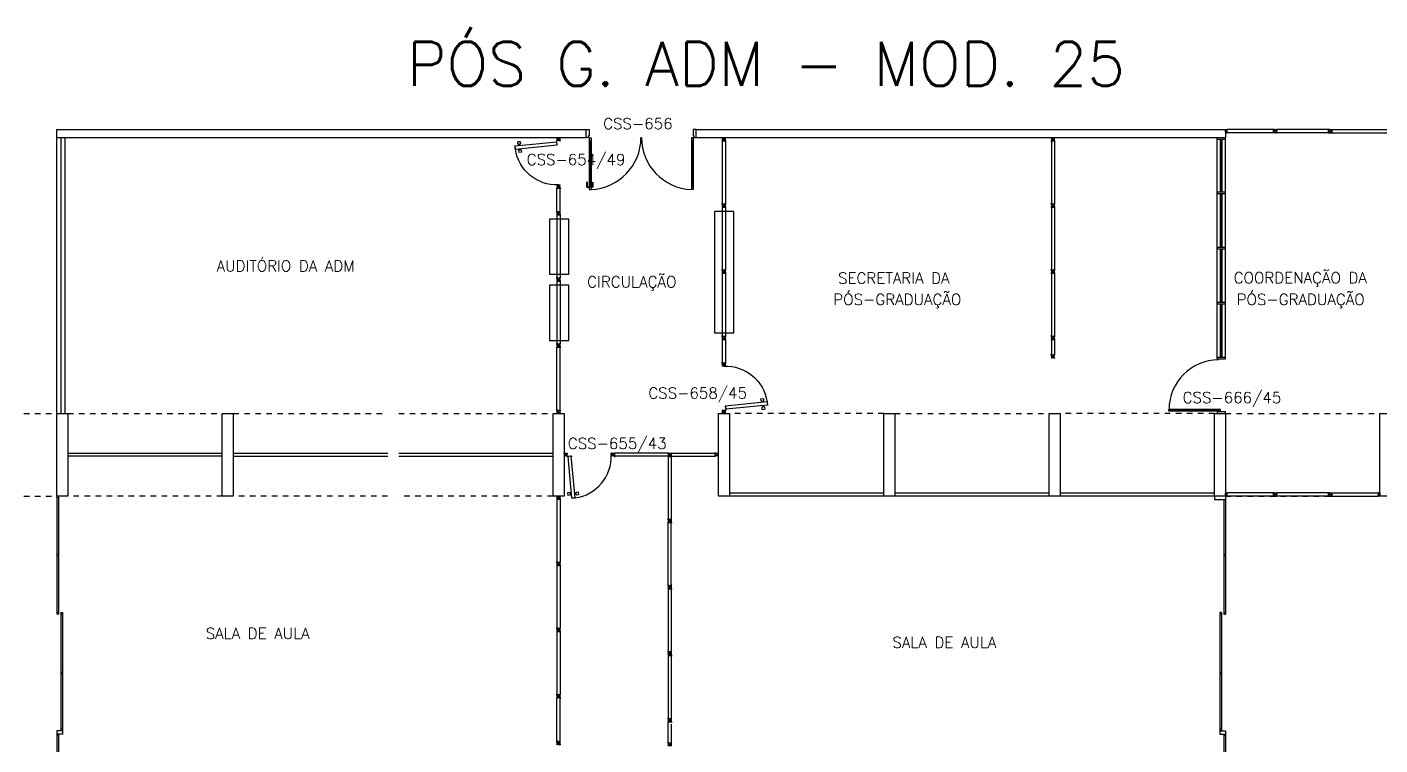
# Model space of a CAD drawing. Extents: x 0 to 244, y -71 to 76.
# Drawn here: x 176.43 to 200.98, y -15.75 to -2.73 of the extents above; entities that cross this region are included whole.
import ezdxf

# ---------------------------------------------------------------- set-up
doc = ezdxf.new("R2010")
doc.units = 0
doc.header["$LTSCALE"] = 0.01
doc.header["$MEASUREMENT"] = 0
doc.linetypes.add('HIDDEN2', pattern=[0.1875, 0.125, -0.0625])
doc.layers.get('0').update_dxf_attribs({"linetype": 'CONTINUOUS'})
for name, color, linetype in [('ALV', 2, 'CONTINUOUS'), ('DIV', 2, 'CONTINUOUS'), ('ESQ', 1, 'CONTINUOUS'), ('ESTR', 3, 'CONTINUOUS'), ('PROJ', 1, 'HIDDEN2'), ('TEXTO', 2, 'CONTINUOUS'), ('TEXTO-ENDEREÇO', 2, 'CONTINUOUS'), ('USO', 2, 'CONTINUOUS')]:
    doc.layers.add(name, color=color, linetype=linetype)
doc.layers.get('0').freeze()
doc.styles.add('1', font='romans.shx')
doc.styles.add('UNB-100', font='simplex.shx', dxfattribs={"height": 0.2})
doc.styles.add('UNB-100-1', font='simplex.shx', dxfattribs={"height": 0.2})

# ---------------------------------------------------------------- blocks, each defined once
blk = doc.blocks.new('PILAR-SSN')
blk.add_lwpolyline([(0.197, -26.452), (0.197, -27.952), (-0.003, -27.952), (-0.003, -26.452)], close=True)
blk = doc.blocks.new('MTDIV-SSN')
for p, q in [((-0.0185, 0.0285), (-0.0285, 0.0285)), ((-0.0285, 0.0185), (-0.0285, 0.0285)), ((-0.0265, 0.0185), (-0.0285, 0.0185)), ((-0.0265, 0.0185), (-0.0265, 0.0265)), ((-0.0235, 0.0265), (-0.0265, 0.0265)), ((-0.0235, 0.0215), (-0.0235, 0.0265)), ((-0.0235, -0.0265), (-0.0235, 0.0265)), ((-0.0215, 0.0215), (-0.0235, 0.0215)), ((-0.0215, 0.0265), (-0.0215, 0.0235)), ((-0.0185, 0.0265), (-0.0215, 0.0265)), ((0.0215, 0.0235), (-0.0215, 0.0235)), ((-0.0215, 0.0215), (-0.0215, -0.0215)), ((0.0195, 0.0215), (-0.0195, 0.0215)), ((-0.0195, 0.0215), (-0.0195, -0.0195)), ((-0.0185, 0.0285), (-0.0185, 0.0265)), ((-0.0049, 0), (0.0049, 0)), ((0, 0.0049), (0, -0.0049)), ((0.0185, 0.0265), (0.0185, 0.0285)), ((0.0185, 0.0285), (0.0285, 0.0285)), ((0.0185, 0.0265), (0.0215, 0.0265)), ((0.0195, 0.0215), (0.0195, -0.0195)), ((0.0215, 0.0265), (0.0215, 0.0235)), ((0.0235, 0.0215), (0.0215, 0.0215)), ((0.0215, 0.0215), (0.0215, -0.0215)), ((0.0235, 0.0215), (0.0235, 0.0265)), ((0.0235, 0.0265), (0.0265, 0.0265)), ((0.0235, 0.0265), (0.0235, -0.0265)), ((0.0265, 0.0265), (0.0265, 0.0185)), ((0.0265, 0.0185), (0.0285, 0.0185)), ((0.0285, 0.0185), (0.0285, 0.0285)), ((-0.0285, -0.0185), (-0.0285, -0.0285)), ((-0.0265, -0.0185), (-0.0285, -0.0185)), ((-0.0185, -0.0285), (-0.0285, -0.0285)), ((-0.0265, -0.0265), (-0.0265, -0.0185)), ((-0.0235, -0.0265), (-0.0265, -0.0265)), ((-0.0235, -0.0215), (-0.0235, -0.0265)), ((-0.0075, -0.0215), (-0.0235, -0.0215)), ((-0.0215, -0.0265), (-0.0215, -0.0235)), ((0.0215, -0.0235), (-0.0215, -0.0235)), ((-0.0185, -0.0265), (-0.0215, -0.0265)), ((-0.0095, -0.0195), (-0.0195, -0.0195)), ((-0.0185, -0.0285), (-0.0185, -0.0265)), ((-0.0095, -0.0195), (-0.0095, -0.0115)), ((-0.0075, -0.0115), (-0.0095, -0.0115)), ((-0.0075, -0.0215), (-0.0075, -0.0115)), ((-0.0055, -0.0135), (-0.0075, -0.0135)), ((-0.0055, -0.0215), (-0.0055, -0.0135)), ((0.0055, -0.0215), (-0.0055, -0.0215)), ((0.0055, -0.0215), (0.0055, -0.0135)), ((0.0075, -0.0135), (0.0055, -0.0135)), ((0.0075, -0.0215), (0.0075, -0.0115)), ((0.0095, -0.0115), (0.0075, -0.0115)), ((0.0235, -0.0215), (0.0075, -0.0215)), ((0.0095, -0.0195), (0.0095, -0.0115)), ((0.0195, -0.0195), (0.0095, -0.0195)), ((0.0185, -0.0265), (0.0185, -0.0285)), ((0.0185, -0.0265), (0.0215, -0.0265)), ((0.0185, -0.0285), (0.0285, -0.0285)), ((0.0215, -0.0265), (0.0215, -0.0235)), ((0.0235, -0.0215), (0.0235, -0.0265)), ((0.0235, -0.0265), (0.0265, -0.0265)), ((0.0265, -0.0185), (0.0265, -0.0265)), ((0.0265, -0.0185), (0.0285, -0.0185)), ((0.0285, -0.0185), (0.0285, -0.0285))]:
    blk.add_line(p, q)
blk = doc.blocks.new('DIV12-SSN')
for p, q in [((-0.005, 0), (0.005, 0)), ((0, -0.005), (0, 0.005)), ((0.024, 0.019), (0.028, 0.019)), ((0.024, 0.019), (0.024, 0.017)), ((0.024, 0.017), (0.028, 0.017)), ((0.028, 0.03), (0.043, 0.03)), ((0.028, 0.019), (0.028, 0.03)), ((0.028, -0.017), (0.028, 0.017)), ((0.03, 0.028), (1.169, 0.028)), ((0.03, -0.029), (0.03, 0.028)), ((0.043, 0.03), (0.043, 0.028)), ((1.157, 0.03), (1.157, 0.028)), ((1.171, 0.03), (1.157, 0.03)), ((1.169, -0.029), (1.169, 0.028)), ((1.171, 0.019), (1.171, 0.03)), ((1.176, 0.019), (1.171, 0.019)), ((1.176, 0.017), (1.171, 0.017)), ((1.171, -0.017), (1.171, 0.017)), ((1.176, 0.019), (1.176, 0.017)), ((1.195, 0), (1.205, 0)), ((1.2, -0.005), (1.2, 0.005)), ((0.024, -0.017), (0.028, -0.017)), ((0.024, -0.017), (0.024, -0.019)), ((0.024, -0.019), (0.028, -0.019)), ((0.028, -0.031), (0.028, -0.019)), ((0.028, -0.031), (0.043, -0.031)), ((0.03, -0.029), (1.169, -0.029)), ((0.043, -0.029), (0.043, -0.031)), ((1.157, -0.029), (1.157, -0.031)), ((1.171, -0.031), (1.157, -0.031)), ((1.176, -0.017), (1.171, -0.017)), ((1.176, -0.019), (1.171, -0.019)), ((1.171, -0.031), (1.171, -0.019)), ((1.176, -0.017), (1.176, -0.019))]:
    blk.add_line(p, q)
blk = doc.blocks.new('PLXD-SSN')
at = {"color": 2}
for p, q in [((-0.172, 0.786), (-0.161, 0.787)), ((-0.172, 0.786), (-0.171, 0.772)), ((-0.169, 0.772), (-0.171, 0.772)), ((-0.17, 0.784), (-0.114, 0.789)), ((-0.17, 0.784), (-0.103, 0.028)), ((-0.159, 0.792), (-0.161, 0.792)), ((-0.161, 0.792), (-0.161, 0.787)), ((-0.159, 0.792), (-0.159, 0.787)), ((-0.159, 0.787), (-0.126, 0.79)), ((-0.124, 0.795), (-0.126, 0.795)), ((-0.126, 0.795), (-0.126, 0.79)), ((-0.124, 0.795), (-0.124, 0.79)), ((-0.124, 0.79), (-0.112, 0.791)), ((-0.114, 0.789), (-0.046, 0.033)), ((-0.112, 0.791), (-0.11, 0.777)), ((-0.11, 0.777), (-0.112, 0.777)), ((-0.08, 0.737), (-0.041, 0.74)), ((-0.079, 0.722), (-0.08, 0.737)), ((-0.036, 0.691), (-0.041, 0.74)), ((-0.194, 0.727), (-0.233, 0.723)), ((-0.229, 0.673), (-0.233, 0.723)), ((-0.189, 0.677), (-0.229, 0.673)), ((-0.192, 0.712), (-0.194, 0.727)), ((-0.164, 0.714), (-0.192, 0.712)), ((-0.162, 0.694), (-0.19, 0.692)), ((-0.189, 0.677), (-0.19, 0.692)), ((-0.107, 0.719), (-0.079, 0.722)), ((-0.106, 0.7), (-0.077, 0.702)), ((-0.076, 0.687), (-0.077, 0.702)), ((-0.076, 0.687), (-0.036, 0.691)), ((-0.105, 0.026), (-0.106, 0.04)), ((-0.104, 0.04), (-0.106, 0.04)), ((-0.105, 0.026), (-0.093, 0.027)), ((-0.103, 0.028), (-0.046, 0.033)), ((-0.092, 0.022), (-0.093, 0.027)), ((-0.09, 0.022), (-0.092, 0.022)), ((-0.091, 0.027), (-0.058, 0.03)), ((-0.09, 0.022), (-0.091, 0.027)), ((-0.057, 0.025), (-0.058, 0.03)), ((-0.055, 0.025), (-0.057, 0.025)), ((-0.056, 0.03), (-0.044, 0.031)), ((-0.055, 0.025), (-0.056, 0.03)), ((-0.045, 0.045), (-0.047, 0.045)), ((-0.044, 0.031), (-0.045, 0.045))]:
    blk.add_line(p, q, dxfattribs=at)
for p, q in [((-0.008, 0), (0.006, 0)), ((0, 0.007), (0, -0.006))]:
    blk.add_line(p, q)
at = {"color": 1}
blk.add_arc((-0.064, 0.029), 0.764, 98.125, 182.1419, dxfattribs=at)
blk = doc.blocks.new('PLXE-SSN')
for p, q in [((0.043, 0.69), (0.048, 0.74)), ((0.121, 0.788), (0.047, 0.032)), ((0.087, 0.736), (0.048, 0.74)), ((0.178, 0.782), (0.103, 0.027)), ((0.119, 0.79), (0.118, 0.776)), ((0.118, 0.776), (0.12, 0.776)), ((0.131, 0.789), (0.119, 0.79)), ((0.178, 0.782), (0.121, 0.788)), ((0.131, 0.794), (0.133, 0.794)), ((0.131, 0.794), (0.131, 0.789)), ((0.133, 0.794), (0.133, 0.789)), ((0.166, 0.786), (0.133, 0.789)), ((0.166, 0.791), (0.168, 0.79)), ((0.166, 0.791), (0.166, 0.786)), ((0.168, 0.79), (0.168, 0.785)), ((0.18, 0.784), (0.168, 0.785)), ((0.176, 0.77), (0.178, 0.77)), ((0.18, 0.784), (0.178, 0.77)), ((0.082, 0.686), (0.043, 0.69)), ((0.082, 0.686), (0.084, 0.701)), ((0.112, 0.698), (0.084, 0.701)), ((0.086, 0.721), (0.087, 0.736)), ((0.114, 0.718), (0.086, 0.721)), ((0.169, 0.693), (0.197, 0.69)), ((0.171, 0.713), (0.199, 0.71)), ((0.195, 0.675), (0.197, 0.69)), ((0.195, 0.675), (0.235, 0.671)), ((0.199, 0.71), (0.2, 0.725)), ((0.2, 0.725), (0.24, 0.721)), ((0.235, 0.671), (0.24, 0.721)), ((-0.008, 0), (0.008, 0)), ((0, 0.006), (0, -0.007)), ((0.044, 0.031), (0.046, 0.045)), ((0.056, 0.029), (0.044, 0.031)), ((0.046, 0.045), (0.048, 0.045)), ((0.103, 0.027), (0.047, 0.032)), ((0.056, 0.024), (0.056, 0.029)), ((0.056, 0.024), (0.058, 0.024)), ((0.091, 0.026), (0.058, 0.029)), ((0.058, 0.024), (0.058, 0.029)), ((0.091, 0.021), (0.091, 0.026)), ((0.091, 0.021), (0.093, 0.021)), ((0.105, 0.025), (0.093, 0.026)), ((0.093, 0.021), (0.093, 0.026)), ((0.104, 0.039), (0.106, 0.039)), ((0.105, 0.025), (0.106, 0.039))]:
    blk.add_line(p, q)
blk.add_arc((0.065, 0.028), 0.764, 357.9063, 81.358)
blk = doc.blocks.new('PFDP-SSN')
for p, q in [((-1.945, 0.156), (-1.945, 1.09)), ((-1.945, 1.09), (-1.91, 1.09)), ((-1.945, 1.04), (-1.91, 1.04)), ((-1.928, 0.206), (-1.928, 1.04)), ((-1.91, 0.156), (-1.91, 1.09)), ((-0.09, 0.155), (-0.09, 1.09)), ((-0.055, 1.09), (-0.09, 1.09)), ((-0.055, 1.04), (-0.09, 1.04)), ((-0.072, 0.205), (-0.072, 1.04)), ((-0.055, 0.155), (-0.055, 1.09)), ((-1.955, 0.15), (-2, 0.15)), ((-2, 0.15), (-2, 0)), ((-2, 0), (-1.945, 0)), ((-1.955, 0.115), (-1.955, 0.15)), ((-1.945, 0.115), (-1.955, 0.115)), ((-1.945, 0.206), (-1.91, 0.206)), ((-1.945, 0.156), (-1.91, 0.156)), ((-1.945, 0), (-1.945, 0.115)), ((-0.055, 0.205), (-0.09, 0.205)), ((-0.055, 0.155), (-0.09, 0.155)), ((-0.055, 0), (-0.055, 0.115)), ((-0.055, 0.115), (-0.045, 0.115)), ((0, 0), (-0.055, 0)), ((-0.045, 0.115), (-0.045, 0.15)), ((-0.045, 0.15), (0, 0.15)), ((0, 0.15), (0, 0))]:
    blk.add_line(p, q)
for centre, start, end in [((-1.945, 0.15), 0, 87.8662), ((-0.055, 0.15), 92.1338, 180)]:
    blk.add_arc(centre, 0.94, start, end)
blk = doc.blocks.new('ESQCD-SSN')
for p, q in [((0, 0), (0, -0.06)), ((0.2, 0), (0.2, -2.143)), ((0, -0.06), (0.2, -0.06)), ((0.17, -0.06), (0.17, -2.143)), ((0.17, -1.056), (0.2, -1.056)), ((0.17, -1.086), (0.2, -1.086)), ((0.1, -2.113), (0.1, -4.253)), ((0.13, -2.113), (0.1, -2.113)), ((0.13, -2.143), (0.1, -2.143)), ((0.13, -2.113), (0.13, -4.253)), ((0.17, -2.113), (0.2, -2.113)), ((0.17, -2.143), (0.2, -2.143)), ((0.1, -3.199), (0.13, -3.199)), ((0.1, -3.229), (0.13, -3.229)), ((0.13, -4.223), (0.1, -4.223)), ((0.13, -4.253), (0.1, -4.253)), ((0.1, -4.256), (0.1, -4.316)), ((0.1, -4.256), (0.2, -4.256)), ((0.1, -4.316), (0.2, -4.316)), ((0.17, -4.316), (0.17, -6.443)), ((0.17, -4.346), (0.2, -4.346)), ((0.2, -4.256), (0.2, -6.443)), ((0.1, -6.413), (0.1, -8.571)), ((0.1, -6.413), (0.13, -6.413)), ((0.1, -6.443), (0.13, -6.443)), ((0.13, -6.413), (0.13, -8.571)), ((0.17, -6.413), (0.2, -6.413)), ((0.17, -6.443), (0.2, -6.443)), ((0.1, -7.485), (0.13, -7.485)), ((0.1, -7.515), (0.13, -7.515)), ((0.1, -8.541), (0.13, -8.541)), ((0.13, -8.571), (0.1, -8.571)), ((0.2, -8.541), (0.17, -8.541)), ((0.17, -8.541), (0.17, -10.694)), ((0.2, -8.571), (0.17, -8.571)), ((0.2, -8.541), (0.2, -10.694)), ((0.098, -10.694), (0.2, -10.694)), ((0.098, -10.755), (0.098, -10.694)), ((0.2, -10.755), (0.098, -10.755)), ((0.1, -10.755), (0.13, -10.755)), ((0.1, -10.755), (0.1, -12.882)), ((0.1, -10.785), (0.13, -10.785)), ((0.13, -10.755), (0.13, -12.882)), ((0.17, -10.664), (0.2, -10.664)), ((0.17, -10.694), (0.2, -10.694)), ((0.2, -10.694), (0.2, -10.755)), ((0.1, -11.77), (0.13, -11.77)), ((0.1, -11.8), (0.13, -11.8)), ((0.1, -12.852), (0.13, -12.852)), ((0.1, -12.882), (0.13, -12.882)), ((0.17, -12.852), (0.2, -12.852)), ((0.17, -12.852), (0.2, -12.852)), ((0.17, -12.852), (0.17, -14.95)), ((0.17, -12.882), (0.2, -12.882)), ((0.2, -12.852), (0.2, -12.887)), ((0.2, -12.887), (0.2, -15.019)), ((0, -14.95), (0, -15.019)), ((0.2, -14.95), (0, -14.95))]:
    blk.add_line(p, q)
blk = doc.blocks.new('DIV-SSN')
for p, q in [((-0.005, 0), (0.005, 0)), ((0, 0.005), (0, -0.005)), ((-0.03, -0.03), (-0.03, -0.97)), ((0.03, -0.03), (-0.03, -0.03)), ((-0.03, -0.03), (-0.009, -0.03)), ((-0.009, -0.03), (-0.027, -0.03)), ((-0.006, -0.02), (0.006, -0.02)), ((-0.006, -0.02), (-0.006, -0.03)), ((-0.005, -0.022), (0.005, -0.022)), ((-0.005, -0.022), (-0.005, -0.029)), ((0.005, -0.029), (-0.005, -0.029)), ((0.005, -0.03), (-0.005, -0.03)), ((0.005, -0.022), (0.005, -0.029)), ((0.006, -0.02), (0.006, -0.03)), ((0.03, -0.03), (0.03, -0.97)), ((0.03, -0.97), (-0.03, -0.97)), ((-0.006, -0.98), (-0.006, -0.97)), ((-0.006, -0.98), (0.006, -0.98)), ((0.005, -0.97), (-0.005, -0.97)), ((0.006, -0.98), (0.006, -0.97)), ((0.007, -0.999), (-0.007, -0.999)), ((0, -0.991), (0, -1.006))]:
    blk.add_line(p, q)
blk = doc.blocks.new('MTINI-SSN')
for p, q in [((-0.03, 0.008), (-0.03, 0.028)), ((-0.03, 0.028), (-0.008, 0.028)), ((-0.03, 0.008), (-0.02, 0.008)), ((-0.02, 0), (-0.02, 0.008)), ((-0.001, 0), (-0.02, 0)), ((-0.008, 0.019), (-0.008, 0.028)), ((0.008, 0.019), (-0.008, 0.019)), ((0.005, 0), (-0.005, 0)), ((0.02, 0), (-0.001, 0)), ((0, -0.005), (0, 0.005)), ((0.008, 0.019), (0.008, 0.028)), ((0.03, 0.028), (0.008, 0.028)), ((0.03, 0.008), (0.02, 0.008)), ((0.02, 0), (0.02, 0.008)), ((0.03, 0.008), (0.03, 0.028))]:
    blk.add_line(p, q)

msp = doc.modelspace()

# ---------------------------------------------------------------- linework, layer by layer
at = {"layer": 'ALV'}
for p, q in [((176.972, -4.582), (186.572, -4.582)), ((176.972, -4.732), (176.972, -4.582)), ((186.572, -4.732), (186.572, -4.582)), ((188.572, -4.582), (198.172, -4.582)), ((188.572, -4.732), (188.572, -4.582)), ((198.172, -4.582), (198.172, -4.732)), ((176.972, -4.732), (186.572, -4.732)), ((188.572, -4.732), (198.172, -4.732)), ((198.021, -4.761), (198.171, -4.761))]:
    msp.add_line(p, q, dxfattribs=at)
for points in [[(188.901, -8.269), (189.251, -8.269), (189.251, -6.069), (188.901, -6.069)], [(185.911, -7.208), (186.261, -7.208), (186.261, -6.208), (185.911, -6.208)], [(185.911, -8.408), (186.261, -8.408), (186.261, -7.408), (185.911, -7.408)]]:
    msp.add_lwpolyline(points, close=True, dxfattribs=at)
at = {"layer": 'DIV'}
for p, q in [((198.192, -4.606), (198.192, -4.618)), ((198.192, -4.606), (198.202, -4.606)), ((198.192, -4.618), (198.202, -4.618)), ((198.202, -4.642), (198.202, -4.582)), ((199.043, -4.582), (198.202, -4.582)), ((198.202, -4.617), (198.202, -4.607)), ((199.043, -4.642), (198.202, -4.642)), ((199.065, -4.582), (199.043, -4.582)), ((199.043, -4.606), (199.043, -4.582)), ((199.043, -4.642), (199.043, -4.582)), ((199.043, -4.582), (199.043, -4.603)), ((199.043, -4.603), (199.043, -4.585)), ((199.052, -4.606), (199.043, -4.606)), ((199.052, -4.606), (199.043, -4.606)), ((199.043, -4.617), (199.043, -4.607)), ((199.052, -4.618), (199.043, -4.618)), ((199.043, -4.618), (199.043, -4.642)), ((199.052, -4.618), (199.043, -4.618)), ((199.043, -4.621), (199.043, -4.639)), ((199.065, -4.642), (199.043, -4.642)), ((199.052, -4.606), (199.052, -4.618)), ((199.052, -4.606), (199.052, -4.618)), ((199.065, -4.582), (199.065, -4.592)), ((199.081, -4.592), (199.065, -4.592)), ((199.081, -4.632), (199.065, -4.632)), ((199.065, -4.642), (199.065, -4.632)), ((199.078, -4.612), (199.068, -4.612)), ((199.078, -4.612), (199.068, -4.612)), ((199.073, -4.607), (199.073, -4.618)), ((199.073, -4.607), (199.073, -4.618)), ((199.081, -4.582), (199.103, -4.582)), ((199.081, -4.582), (199.081, -4.592)), ((199.081, -4.642), (199.081, -4.632)), ((199.081, -4.642), (199.103, -4.642)), ((199.091, -4.606), (199.091, -4.618)), ((199.091, -4.606), (199.103, -4.606)), ((199.091, -4.618), (199.103, -4.618)), ((199.103, -4.582), (199.103, -4.606)), ((199.103, -4.642), (199.103, -4.618)), ((200.042, -4.606), (200.042, -4.582)), ((200.064, -4.582), (200.042, -4.582)), ((200.052, -4.606), (200.042, -4.606)), ((200.042, -4.618), (200.042, -4.642)), ((200.052, -4.618), (200.042, -4.618)), ((200.042, -4.642), (200.102, -4.642)), ((200.064, -4.642), (200.042, -4.642)), ((200.052, -4.606), (200.052, -4.618)), ((200.064, -4.582), (200.064, -4.592)), ((200.08, -4.592), (200.064, -4.592)), ((200.064, -4.642), (200.064, -4.632)), ((200.08, -4.632), (200.064, -4.632)), ((200.065, -4.612), (200.079, -4.612)), ((200.066, -4.632), (200.066, -4.642)), ((200.078, -4.632), (200.066, -4.632)), ((200.067, -4.612), (200.077, -4.612)), ((200.077, -4.612), (200.067, -4.612)), ((200.067, -4.642), (200.077, -4.642)), ((200.072, -4.62), (200.072, -4.606)), ((200.072, -4.618), (200.072, -4.607)), ((200.072, -4.607), (200.072, -4.618)), ((200.078, -4.632), (200.078, -4.642)), ((200.08, -4.582), (200.102, -4.582)), ((200.08, -4.582), (200.08, -4.592)), ((200.08, -4.642), (200.08, -4.632)), ((200.08, -4.642), (200.102, -4.642)), ((200.093, -4.606), (200.102, -4.606)), ((200.093, -4.618), (200.093, -4.606)), ((200.093, -4.606), (200.102, -4.606)), ((200.093, -4.606), (200.093, -4.618)), ((200.093, -4.618), (200.102, -4.618)), ((200.093, -4.618), (200.102, -4.618)), ((200.102, -4.582), (200.102, -4.642)), ((200.102, -4.582), (200.102, -4.606)), ((200.102, -4.582), (201.112, -4.582)), ((200.102, -4.607), (200.102, -4.617)), ((200.102, -4.642), (200.102, -4.618)), ((200.102, -4.642), (200.102, -4.621)), ((200.102, -4.621), (200.102, -4.639)), ((200.102, -4.642), (201.112, -4.642)), ((186.054, -5.642), (186.054, -5.647)), ((186.056, -5.642), (186.054, -5.642)), ((186.056, -5.642), (186.056, -5.647)), ((186.067, -5.618), (186.078, -5.618)), ((186.072, -5.623), (186.072, -5.613)), ((186.089, -5.642), (186.089, -5.647)), ((186.091, -5.642), (186.089, -5.642)), ((186.091, -5.642), (186.091, -5.647)), ((186.042, -5.647), (186.042, -5.661)), ((186.042, -5.647), (186.054, -5.647)), ((186.044, -5.661), (186.042, -5.661)), ((186.044, -6.073), (186.044, -5.649)), ((186.044, -5.649), (186.101, -5.649)), ((186.056, -5.647), (186.089, -5.647)), ((186.091, -5.647), (186.103, -5.647)), ((186.101, -6.073), (186.101, -5.649)), ((186.103, -5.661), (186.101, -5.661)), ((186.103, -5.647), (186.103, -5.661)), ((186.044, -6.06), (186.042, -6.06)), ((186.042, -6.075), (186.042, -6.06)), ((186.042, -6.075), (186.054, -6.075)), ((186.044, -6.073), (186.101, -6.073)), ((186.054, -6.08), (186.054, -6.075)), ((186.056, -6.08), (186.054, -6.08)), ((186.056, -6.075), (186.089, -6.075)), ((186.056, -6.08), (186.056, -6.075)), ((186.089, -6.08), (186.089, -6.075)), ((186.091, -6.08), (186.089, -6.08)), ((186.091, -6.075), (186.103, -6.075)), ((186.091, -6.08), (186.091, -6.075)), ((186.103, -6.06), (186.101, -6.06)), ((186.103, -6.075), (186.103, -6.06)), ((189.042, -8.39), (189.042, -8.404)), ((189.042, -8.39), (189.054, -8.39)), ((189.044, -8.404), (189.042, -8.404)), ((189.044, -8.392), (189.101, -8.392)), ((189.044, -8.392), (189.044, -8.816)), ((189.054, -8.385), (189.054, -8.39)), ((189.056, -8.385), (189.054, -8.385)), ((189.056, -8.385), (189.056, -8.39)), ((189.056, -8.39), (189.089, -8.39)), ((189.067, -8.362), (189.078, -8.362)), ((189.072, -8.356), (189.072, -8.367)), ((189.089, -8.385), (189.089, -8.39)), ((189.091, -8.385), (189.089, -8.385)), ((189.091, -8.385), (189.091, -8.39)), ((189.091, -8.39), (189.103, -8.39)), ((189.101, -8.392), (189.101, -8.816)), ((189.103, -8.404), (189.101, -8.404)), ((189.103, -8.39), (189.103, -8.404)), ((195.012, -8.39), (195.024, -8.39)), ((195.012, -8.39), (195.012, -8.404)), ((195.014, -8.404), (195.012, -8.404)), ((195.014, -8.392), (195.014, -8.673)), ((195.014, -8.392), (195.071, -8.392)), ((195.026, -8.385), (195.024, -8.385)), ((195.024, -8.385), (195.024, -8.39)), ((195.026, -8.385), (195.026, -8.39)), ((195.026, -8.39), (195.059, -8.39)), ((195.038, -8.362), (195.048, -8.362)), ((195.043, -8.356), (195.043, -8.367)), ((195.061, -8.385), (195.059, -8.385)), ((195.059, -8.385), (195.059, -8.39)), ((195.061, -8.385), (195.061, -8.39)), ((195.061, -8.39), (195.073, -8.39)), ((195.071, -8.392), (195.071, -8.673)), ((195.073, -8.404), (195.071, -8.404)), ((195.073, -8.39), (195.073, -8.404)), ((189.042, -8.818), (189.042, -8.804)), ((189.044, -8.804), (189.042, -8.804)), ((189.042, -8.818), (189.054, -8.818)), ((189.044, -8.816), (189.101, -8.816)), ((189.054, -8.823), (189.054, -8.818)), ((189.056, -8.823), (189.054, -8.823)), ((189.056, -8.823), (189.056, -8.818)), ((189.056, -8.818), (189.089, -8.818)), ((189.089, -8.823), (189.089, -8.818)), ((189.091, -8.823), (189.089, -8.823)), ((189.091, -8.823), (189.091, -8.818)), ((189.091, -8.818), (189.103, -8.818)), ((189.103, -8.804), (189.101, -8.804)), ((189.103, -8.818), (189.103, -8.804)), ((195.014, -8.661), (195.012, -8.661)), ((195.012, -8.675), (195.012, -8.661)), ((195.012, -8.675), (195.024, -8.675)), ((195.014, -8.673), (195.071, -8.673)), ((195.024, -8.68), (195.024, -8.675)), ((195.026, -8.68), (195.024, -8.68)), ((195.026, -8.675), (195.059, -8.675)), ((195.026, -8.68), (195.026, -8.675)), ((195.059, -8.68), (195.059, -8.675)), ((195.061, -8.68), (195.059, -8.68)), ((195.061, -8.675), (195.073, -8.675)), ((195.061, -8.68), (195.061, -8.675)), ((195.073, -8.661), (195.071, -8.661)), ((195.073, -8.675), (195.073, -8.661)), ((189.067, -8.847), (189.078, -8.847)), ((189.072, -8.841), (189.072, -8.852)), ((177.172, -10.457), (179.974, -10.457)), ((180.172, -10.457), (182.974, -10.457)), ((180.172, -10.507), (182.974, -10.507)), ((183.172, -10.457), (185.974, -10.457)), ((183.172, -10.507), (185.974, -10.507)), ((187.06, -10.482), (187.05, -10.482)), ((187.055, -10.477), (187.055, -10.488)), ((187.079, -10.464), (187.084, -10.464)), ((187.079, -10.466), (187.079, -10.464)), ((187.079, -10.466), (187.084, -10.466)), ((187.079, -10.499), (187.084, -10.499)), ((187.079, -10.501), (187.079, -10.499)), ((187.079, -10.501), (187.084, -10.501)), ((187.084, -10.452), (187.098, -10.452)), ((187.084, -10.452), (187.084, -10.464)), ((187.084, -10.466), (187.084, -10.499)), ((187.084, -10.501), (187.084, -10.513)), ((187.084, -10.513), (187.098, -10.513)), ((188.06, -10.454), (187.086, -10.454)), ((187.086, -10.454), (187.086, -10.511)), ((188.06, -10.511), (187.086, -10.511)), ((187.098, -10.454), (187.098, -10.452)), ((187.098, -10.513), (187.098, -10.511)), ((188.085, -10.482), (188.095, -10.482)), ((188.09, -10.488), (188.09, -10.477)), ((188.114, -10.464), (188.119, -10.464)), ((188.114, -10.464), (188.114, -10.466)), ((188.114, -10.466), (188.119, -10.466)), ((188.114, -10.499), (188.119, -10.499)), ((188.114, -10.499), (188.114, -10.501)), ((188.114, -10.501), (188.119, -10.501)), ((188.119, -10.452), (188.133, -10.452)), ((188.119, -10.464), (188.119, -10.452)), ((188.119, -10.499), (188.119, -10.466)), ((188.119, -10.513), (188.119, -10.501)), ((188.119, -10.513), (188.133, -10.513)), ((188.121, -10.454), (188.912, -10.454)), ((188.121, -10.511), (188.121, -10.454)), ((188.121, -10.511), (188.912, -10.511)), ((188.133, -10.452), (188.133, -10.454)), ((188.133, -10.511), (188.133, -10.513)), ((188.899, -10.452), (188.899, -10.454)), ((188.914, -10.452), (188.899, -10.452)), ((188.899, -10.511), (188.899, -10.513)), ((188.914, -10.513), (188.899, -10.513)), ((188.912, -10.511), (188.912, -10.454)), ((188.914, -10.464), (188.914, -10.452)), ((188.919, -10.464), (188.914, -10.464)), ((188.919, -10.466), (188.914, -10.466)), ((188.914, -10.499), (188.914, -10.466)), ((188.919, -10.499), (188.914, -10.499)), ((188.919, -10.501), (188.914, -10.501)), ((188.914, -10.513), (188.914, -10.501)), ((188.919, -10.464), (188.919, -10.466)), ((188.919, -10.499), (188.919, -10.501)), ((188.937, -10.482), (188.947, -10.482)), ((188.942, -10.488), (188.942, -10.477)), ((191.972, -11.182), (189.172, -11.182)), ((191.972, -11.232), (189.172, -11.232)), ((194.972, -11.182), (192.172, -11.182)), ((194.972, -11.232), (192.172, -11.232)), ((197.972, -11.182), (195.172, -11.182)), ((197.972, -11.232), (195.172, -11.232)), ((198.192, -11.196), (198.192, -11.208)), ((198.192, -11.196), (198.201, -11.196)), ((198.192, -11.208), (198.201, -11.208)), ((199.043, -11.172), (198.201, -11.172)), ((198.201, -11.232), (198.201, -11.172)), ((198.201, -11.207), (198.201, -11.197)), ((199.043, -11.232), (198.201, -11.232)), ((199.065, -11.172), (199.043, -11.172)), ((199.043, -11.196), (199.043, -11.172)), ((199.043, -11.232), (199.043, -11.172)), ((199.043, -11.172), (199.043, -11.193)), ((199.043, -11.193), (199.043, -11.175)), ((199.052, -11.196), (199.043, -11.196)), ((199.052, -11.196), (199.043, -11.196)), ((199.043, -11.207), (199.043, -11.197)), ((199.052, -11.208), (199.043, -11.208)), ((199.043, -11.208), (199.043, -11.232)), ((199.052, -11.208), (199.043, -11.208)), ((199.043, -11.211), (199.043, -11.229)), ((199.065, -11.232), (199.043, -11.232)), ((199.052, -11.196), (199.052, -11.208)), ((199.052, -11.196), (199.052, -11.208)), ((199.065, -11.172), (199.065, -11.182)), ((199.081, -11.182), (199.065, -11.182)), ((199.081, -11.222), (199.065, -11.222)), ((199.065, -11.232), (199.065, -11.222)), ((199.078, -11.202), (199.067, -11.202)), ((199.078, -11.202), (199.067, -11.202)), ((199.073, -11.197), (199.073, -11.208)), ((199.073, -11.197), (199.073, -11.208)), ((199.081, -11.172), (199.103, -11.172)), ((199.081, -11.172), (199.081, -11.182)), ((199.081, -11.232), (199.081, -11.222)), ((199.081, -11.232), (199.103, -11.232)), ((199.091, -11.196), (199.091, -11.208)), ((199.091, -11.196), (199.103, -11.196)), ((199.091, -11.208), (199.103, -11.208)), ((199.103, -11.172), (199.103, -11.196)), ((199.103, -11.232), (199.103, -11.208)), ((200.042, -11.196), (200.042, -11.172)), ((200.064, -11.172), (200.042, -11.172)), ((200.051, -11.196), (200.042, -11.196)), ((200.042, -11.208), (200.042, -11.232)), ((200.051, -11.208), (200.042, -11.208)), ((200.042, -11.232), (200.102, -11.232)), ((200.064, -11.232), (200.042, -11.232)), ((200.051, -11.196), (200.051, -11.208)), ((200.064, -11.172), (200.064, -11.182)), ((200.08, -11.182), (200.064, -11.182)), ((200.064, -11.232), (200.064, -11.222)), ((200.08, -11.222), (200.064, -11.222)), ((200.065, -11.202), (200.079, -11.202)), ((200.066, -11.222), (200.066, -11.232)), ((200.078, -11.222), (200.066, -11.222)), ((200.067, -11.202), (200.077, -11.202)), ((200.077, -11.202), (200.067, -11.202)), ((200.067, -11.232), (200.077, -11.232)), ((200.072, -11.21), (200.072, -11.196)), ((200.072, -11.208), (200.072, -11.197)), ((200.072, -11.197), (200.072, -11.208)), ((200.078, -11.222), (200.078, -11.232)), ((200.08, -11.172), (200.102, -11.172)), ((200.08, -11.172), (200.08, -11.182)), ((200.08, -11.232), (200.08, -11.222)), ((200.08, -11.232), (200.102, -11.232)), ((200.092, -11.196), (200.102, -11.196)), ((200.092, -11.208), (200.092, -11.196)), ((200.092, -11.196), (200.102, -11.196)), ((200.092, -11.196), (200.092, -11.208)), ((200.092, -11.208), (200.102, -11.208)), ((200.092, -11.208), (200.102, -11.208)), ((200.102, -11.172), (200.102, -11.232)), ((200.102, -11.172), (200.102, -11.196)), ((200.102, -11.172), (200.942, -11.172)), ((200.102, -11.197), (200.102, -11.207)), ((200.102, -11.232), (200.102, -11.208)), ((200.102, -11.232), (200.102, -11.211)), ((200.102, -11.211), (200.102, -11.229)), ((200.102, -11.232), (200.942, -11.232)), ((200.942, -11.172), (200.942, -11.232)), ((200.951, -11.196), (200.942, -11.196)), ((200.942, -11.197), (200.942, -11.207)), ((200.951, -11.208), (200.942, -11.208)), ((200.951, -11.208), (200.951, -11.196)), ((200.965, -11.202), (200.979, -11.202)), ((200.972, -11.196), (200.972, -11.209)), ((188.06, -14.111), (188.06, -14.125)), ((188.06, -14.111), (188.072, -14.111)), ((188.062, -14.125), (188.06, -14.125)), ((188.062, -14.113), (188.119, -14.113)), ((188.072, -14.106), (188.072, -14.111)), ((188.074, -14.106), (188.072, -14.106)), ((188.074, -14.106), (188.074, -14.111)), ((188.074, -14.111), (188.107, -14.111)), ((188.085, -14.082), (188.095, -14.082)), ((188.09, -14.088), (188.09, -14.077)), ((188.107, -14.106), (188.107, -14.111)), ((188.109, -14.106), (188.107, -14.106)), ((188.109, -14.106), (188.109, -14.111)), ((188.109, -14.111), (188.121, -14.111)), ((188.121, -14.125), (188.119, -14.125)), ((188.121, -14.111), (188.121, -14.125)), ((186.053, -14.89), (186.041, -14.89)), ((186.041, -14.89), (186.041, -14.904)), ((186.041, -14.904), (186.043, -14.904)), ((186.043, -15.685), (186.043, -14.892)), ((186.1, -14.892), (186.043, -14.892)), ((186.053, -14.885), (186.055, -14.885)), ((186.053, -14.885), (186.053, -14.89)), ((186.055, -14.885), (186.055, -14.89)), ((186.088, -14.89), (186.055, -14.89)), ((186.076, -14.861), (186.066, -14.861)), ((186.071, -14.866), (186.071, -14.856)), ((186.088, -14.885), (186.09, -14.885)), ((186.088, -14.885), (186.088, -14.89)), ((186.09, -14.885), (186.09, -14.89)), ((186.102, -14.89), (186.09, -14.89)), ((186.1, -15.685), (186.1, -14.892)), ((186.1, -14.904), (186.102, -14.904)), ((186.102, -14.89), (186.102, -14.904)), ((188.06, -15.324), (188.06, -15.338)), ((188.06, -15.324), (188.072, -15.324)), ((188.062, -15.338), (188.06, -15.338)), ((188.06, -15.695), (188.06, -15.338)), ((188.062, -15.326), (188.119, -15.326)), ((188.072, -15.319), (188.072, -15.324)), ((188.074, -15.319), (188.072, -15.319)), ((188.074, -15.319), (188.074, -15.324)), ((188.074, -15.324), (188.107, -15.324)), ((188.085, -15.295), (188.095, -15.295)), ((188.09, -15.3), (188.09, -15.29)), ((188.107, -15.319), (188.107, -15.324)), ((188.109, -15.319), (188.107, -15.319)), ((188.109, -15.319), (188.109, -15.324)), ((188.109, -15.324), (188.121, -15.324)), ((188.121, -15.338), (188.119, -15.338)), ((188.121, -15.324), (188.121, -15.338)), ((188.121, -15.695), (188.121, -15.368)), ((186.041, -15.673), (186.043, -15.673)), ((186.041, -15.687), (186.041, -15.673)), ((186.053, -15.687), (186.041, -15.687)), ((186.043, -15.697), (186.043, -15.685)), ((186.1, -15.685), (186.043, -15.685)), ((186.053, -15.692), (186.053, -15.687)), ((186.053, -15.692), (186.055, -15.692)), ((186.055, -15.692), (186.055, -15.687)), ((186.088, -15.687), (186.055, -15.687)), ((186.088, -15.692), (186.088, -15.687)), ((186.088, -15.692), (186.09, -15.692)), ((186.09, -15.692), (186.09, -15.687)), ((186.102, -15.687), (186.09, -15.687)), ((186.1, -15.673), (186.102, -15.673)), ((186.102, -15.687), (186.102, -15.673)), ((188.062, -15.695), (188.06, -15.695)), ((188.06, -15.709), (188.06, -15.695)), ((188.06, -15.709), (188.072, -15.709)), ((188.062, -15.707), (188.119, -15.707)), ((188.072, -15.714), (188.072, -15.709)), ((188.074, -15.709), (188.107, -15.709)), ((188.074, -15.714), (188.074, -15.709)), ((188.107, -15.714), (188.107, -15.709)), ((188.109, -15.709), (188.121, -15.709)), ((188.109, -15.714), (188.109, -15.709)), ((188.121, -15.695), (188.119, -15.695)), ((188.121, -15.709), (188.121, -15.695)), ((188.074, -15.714), (188.072, -15.714)), ((188.085, -15.737), (188.095, -15.737)), ((188.09, -15.742), (188.09, -15.732)), ((188.109, -15.714), (188.107, -15.714))]:
    msp.add_line(p, q, dxfattribs=at)
msp.add_lwpolyline([(179.974, -10.507), (177.172, -10.507)], dxfattribs=at)
at = {"layer": 'ESQ'}
for p, q in [((176.972, -9.732), (176.972, -4.732)), ((177.047, -9.732), (177.047, -4.732)), ((177.122, -9.732), (177.122, -4.732)), ((198.021, -8.746), (198.021, -4.731)), ((198.081, -5.716), (198.081, -4.761)), ((198.096, -5.716), (198.096, -4.761)), ((198.111, -5.716), (198.111, -4.761)), ((198.171, -8.746), (198.171, -4.731)), ((186.587, -5.632), (186.587, -5.542)), ((186.597, -5.542), (186.587, -5.542)), ((186.587, -5.632), (186.627, -5.632)), ((186.597, -5.622), (186.597, -5.542)), ((186.597, -5.622), (186.627, -5.622)), ((186.692, -5.622), (186.662, -5.622)), ((186.702, -5.632), (186.662, -5.632)), ((186.692, -5.622), (186.692, -5.542)), ((186.692, -5.542), (186.702, -5.542)), ((186.702, -5.632), (186.702, -5.542)), ((198.021, -5.716), (198.171, -5.716)), ((198.021, -5.746), (198.171, -5.746)), ((198.081, -6.716), (198.081, -5.746)), ((198.096, -6.716), (198.096, -5.746)), ((198.111, -6.716), (198.111, -5.746)), ((198.021, -6.716), (198.171, -6.716)), ((198.021, -6.746), (198.171, -6.746)), ((198.081, -7.716), (198.081, -6.746)), ((198.081, -7.716), (198.081, -6.746)), ((198.096, -7.716), (198.096, -6.746)), ((198.111, -7.716), (198.111, -6.746)), ((198.021, -7.716), (198.171, -7.716)), ((198.021, -7.746), (198.171, -7.746)), ((198.081, -8.716), (198.081, -7.746)), ((198.081, -8.716), (198.081, -7.746)), ((198.096, -8.716), (198.096, -7.746)), ((198.111, -8.716), (198.111, -7.746)), ((198.021, -8.716), (198.171, -8.716)), ((198.021, -8.746), (198.171, -8.746)), ((197.146, -9.691), (197.146, -9.661)), ((198.081, -9.661), (197.146, -9.661)), ((198.081, -9.691), (197.146, -9.691)), ((197.176, -9.691), (197.176, -9.661)), ((198.051, -9.676), (197.176, -9.676)), ((198.021, -9.701), (198.172, -9.701)), ((198.021, -9.701), (198.021, -9.732)), ((198.051, -9.691), (198.051, -9.661)), ((198.081, -9.691), (198.081, -9.661)), ((198.172, -9.732), (198.172, -9.701)), ((176.972, -11.232), (176.972, -13.375)), ((177.002, -11.232), (176.972, -11.232)), ((177.002, -11.262), (176.972, -11.262)), ((177.002, -11.232), (177.002, -13.375)), ((177.002, -12.289), (176.972, -12.289)), ((177.002, -12.319), (176.972, -12.319)), ((177.002, -13.345), (176.972, -13.345)), ((177.002, -13.375), (176.972, -13.375)), ((177.042, -13.345), (177.072, -13.345)), ((177.042, -13.345), (177.042, -15.485)), ((177.042, -13.375), (177.072, -13.375)), ((177.072, -13.345), (177.072, -15.485)), ((177.072, -14.432), (177.042, -14.432)), ((177.072, -14.462), (177.042, -14.462)), ((177.042, -15.455), (177.072, -15.455)), ((176.972, -15.488), (176.972, -17.676)), ((177.072, -15.488), (176.972, -15.488)), ((177.072, -15.548), (176.972, -15.548)), ((177.002, -15.578), (176.972, -15.578)), ((177.002, -15.548), (177.002, -17.676)), ((177.042, -15.485), (177.072, -15.485)), ((177.072, -15.488), (177.072, -15.548))]:
    msp.add_line(p, q, dxfattribs=at)
msp.add_arc((198.047, -9.662), 0.898, 90.1415, 180, dxfattribs=at)
at = {"layer": 'PROJ'}
for p, q in [((174.172, -9.732), (176.972, -9.732)), ((177.172, -9.732), (179.972, -9.732)), ((180.172, -9.732), (182.972, -9.732)), ((183.172, -9.732), (185.972, -9.732)), ((191.972, -9.732), (189.172, -9.732)), ((192.172, -9.732), (194.972, -9.732)), ((197.972, -9.732), (195.172, -9.732)), ((198.172, -9.732), (200.972, -9.732)), ((174.172, -11.232), (176.972, -11.232)), ((179.972, -11.232), (177.172, -11.232)), ((182.972, -11.232), (180.172, -11.232)), ((185.972, -11.232), (183.172, -11.232)), ((198.172, -11.232), (200.972, -11.232))]:
    msp.add_line(p, q, dxfattribs=at)

# ---------------------------------------------------------------- block references
at = {"layer": 'DIV'}
for name, p, rotation in [('MTINI-SSN', (198.172, -4.612), 270), ('DIV-SSN', (200.072, -4.612), 270), ('DIV12-SSN', (189.072, -4.762), 270), ('DIV12-SSN', (195.043, -4.762), 270), ('PLXD-SSN', (186.201, -10.482), 180), ('DIV12-SSN', (188.09, -10.482), 270), ('DIV12-SSN', (186.072, -11.261), 270), ('MTINI-SSN', (198.172, -11.202), 270), ('DIV-SSN', (200.072, -11.202), 270), ('MTINI-SSN', (200.972, -11.202), 90), ('DIV12-SSN', (186.072, -12.461), 270), ('DIV12-SSN', (188.09, -12.882), 270), ('DIV12-SSN', (186.072, -13.661), 270), ('DIV12-SSN', (188.09, -14.095), 270)]:
    msp.add_blockref(name, p, dxfattribs=dict(at, rotation=rotation))
at = {"layer": 'DIV', "xscale": -1}
for name, p, rotation in [('PLXE-SSN', (186.072, -4.762), 90), ('MTDIV-SSN', (186.072, -5.618), 180), ('DIV12-SSN', (186.072, -9.703), 270), ('MTDIV-SSN', (195.043, -8.704), 180), ('PLXE-SSN', (189.073, -9.703), 270), ('DIV12-SSN', (188.09, -12.882), 270)]:
    msp.add_blockref(name, p, dxfattribs=dict(at, rotation=rotation))
at = {"layer": 'DIV'}
for p in [(186.072, -4.762), (189.072, -4.762), (195.043, -4.762), (186.072, -6.103), (189.072, -5.962), (195.043, -5.962), (186.072, -7.303), (189.072, -7.162), (195.043, -7.162), (189.072, -8.362), (195.043, -8.362), (186.072, -8.503), (189.072, -8.847), (186.073, -9.703), (189.073, -9.703), (186.201, -10.482), (187.055, -10.482), (188.09, -10.482), (188.942, -10.482), (186.072, -11.261), (188.09, -11.682), (186.072, -12.461), (188.09, -12.882), (186.072, -13.661), (188.09, -14.082), (186.071, -14.861), (186.072, -14.861), (188.09, -15.295), (186.071, -15.716), (188.09, -15.737)]:
    msp.add_blockref('MTDIV-SSN', p, dxfattribs=at)
at = {"layer": 'DIV', "color": 6, "rotation": 270}
for p in [(186.072, -6.103), (189.072, -5.962), (195.043, -5.962), (186.072, -7.303), (189.072, -7.162), (195.043, -7.162)]:
    msp.add_blockref('DIV12-SSN', p, dxfattribs=at)
at = {"layer": 'ESQ', "rotation": 180}
msp.add_blockref('PFDP-SSN', (186.572, -4.582), dxfattribs=at)
at = {"layer": 'ESQ'}
msp.add_blockref('ESQCD-SSN', (197.972, -11.232), dxfattribs=at)
at = {"layer": 'ESTR'}
for p in [(176.975, 16.72), (179.975, 16.72), (185.975, 16.72), (188.975, 16.72), (191.975, 16.72), (194.975, 16.72), (197.975, 16.72), (200.975, 16.72)]:
    msp.add_blockref('PILAR-SSN', p, dxfattribs=at)

# ---------------------------------------------------------------- texts
at = {"layer": 'TEXTO', "linetype": 'Continuous', "style": 'UNB-100'}
for s, p in [('AUDITÓRIO DA ADM', (179.869, -7.159)), ('CIRCULAÇÃO', (186.591, -7.447)), ('SECRETARIA DA ', (191.144, -7.379)), ('COORDENAÇÃO DA', (198.321, -7.374)), ('PÓS-GRADUAÇÃO', (191.057, -7.767)), ('PÓS-GRADUAÇÃO', (198.375, -7.767)), ('SALA DE AULA', (179.671, -13.824)), ('SALA DE AULA', (192.13, -13.986))]:
    msp.add_text(s, height=0.2, dxfattribs=at).set_placement(p)
at = {"layer": 'TEXTO-ENDEREÇO', "style": 'UNB-100-1'}
for s, p in [('CSS-656', (186.882, -4.578)), ('CSS-654/49', (185.494, -5.229)), ('CSS-658/45', (187.701, -9.464)), ('CSS-666/45', (197.395, -9.546)), ('CSS-655/43', (186.241, -10.378))]:
    msp.add_text(s, height=0.2, dxfattribs=at).set_placement(p)
at = {"layer": 'USO', "style": '1'}
msp.add_text('PÓS G. ADM - MOD. 25', height=0.8, dxfattribs=at).set_placement((183.322, -3.793))

doc.saveas('drawing.dxf')
